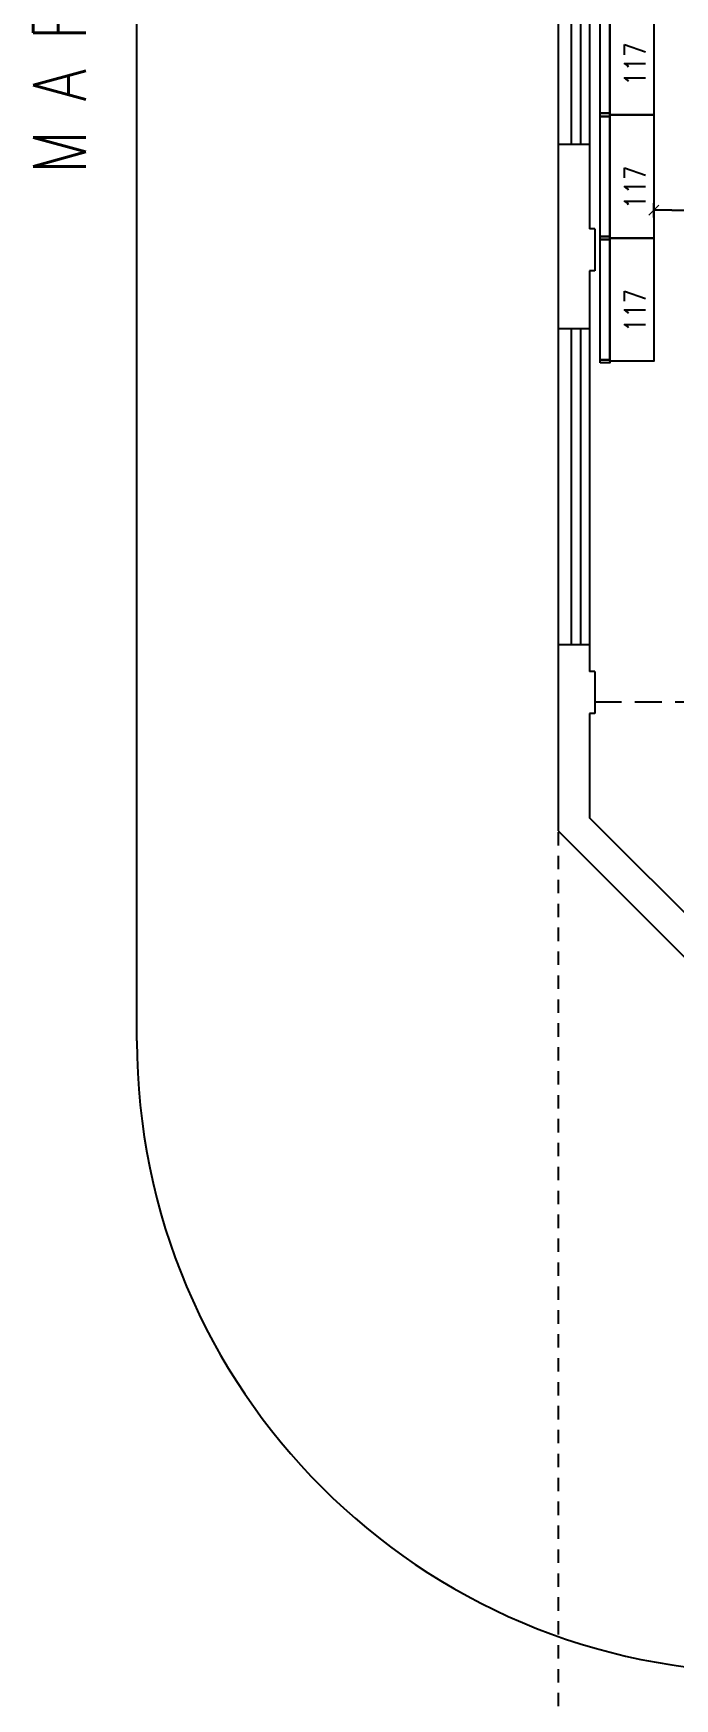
# Model space of a CAD drawing. Header units: millimetres. Extents: x -434 to 213, y 66 to 172.
# Drawn here: x -213.54 to -207.44, y 75.7 to 91.5 of the extents above; entities that cross this region are included whole.
import ezdxf

# ---------------------------------------------------------------- set-up
doc = ezdxf.new("R2010")
doc.units = ezdxf.units.MM
doc.linetypes.add('HIDDEN', pattern=[9.525, 6.35, -3.175])
for name, color, linetype in [('0_CARPINTERIA', 2, 'Continuous'), ('0_MUROS', 7, 'Continuous'), ('E_EQUIPAMIENTO', 1, 'Continuous'), ('E_GONDOLAS', 1, 'Continuous')]:
    doc.layers.add(name, color=color, linetype=linetype)
doc.styles.add('COTAS', font='ROMANS.shx', dxfattribs={"width": 0.8})
doc.styles.add('ROMANS', font='ROMANS.SHX', dxfattribs={"width": 0.8, "height": 0.2})

# ---------------------------------------------------------------- blocks, each defined once
blk = doc.blocks.new('COTA')
for p, q in [((-1, 0), (0, 0)), ((0, 0.4), (0, -0.4))]:
    blk.add_line(p, q)
at = {"const_width": 0.065}
blk.add_lwpolyline([(0.141, 0.141), (0.283, 0.283), (0, 0), (-0.141, -0.141), (-0.283, -0.283)], dxfattribs=at)

msp = doc.modelspace()

# ---------------------------------------------------------------- linework, layer by layer
at = {"layer": '0_CARPINTERIA', "color": 8}
for p, q in [((-208.429, 93.449), (-208.429, 90.449)), ((-208.341, 93.449), (-208.341, 90.449)), ((-208.429, 88.699), (-208.429, 85.699)), ((-208.341, 88.699), (-208.341, 85.699))]:
    msp.add_line(p, q, dxfattribs=at)
at = {"layer": '0_MUROS', "color": 8}
for p, q in [((-212.553, 81.942), (-212.553, 113.662)), ((-208.553, 93.449), (-208.553, 90.449)), ((-208.253, 93.449), (-208.253, 90.449)), ((-208.553, 90.449), (-208.553, 88.699)), ((-208.253, 90.449), (-208.553, 90.449)), ((-208.253, 90.449), (-208.253, 89.648)), ((-207.642, 89.839), (-207.642, 89.825)), ((-207.472, 89.825), (-205.562, 89.825)), ((-208.203, 89.648), (-208.253, 89.648)), ((-208.203, 89.648), (-208.203, 89.248)), ((-208.253, 89.248), (-208.253, 88.699)), ((-208.203, 89.248), (-208.253, 89.248)), ((-208.253, 88.699), (-208.553, 88.699)), ((-208.553, 88.699), (-208.553, 85.699)), ((-208.253, 88.699), (-208.253, 85.699)), ((-208.553, 85.699), (-208.553, 83.935)), ((-208.253, 85.699), (-208.553, 85.699)), ((-208.253, 85.699), (-208.253, 85.448)), ((-208.203, 85.448), (-208.253, 85.448)), ((-208.203, 85.448), (-208.203, 85.048)), ((-208.253, 85.048), (-208.253, 84.059)), ((-208.203, 85.048), (-208.253, 85.048)), ((-204.479, 80.286), (-208.253, 84.059)), ((-208.553, 83.935), (-204.566, 79.948))]:
    msp.add_line(p, q, dxfattribs=at)
at = {"layer": '0_MUROS', "color": 8, "linetype": 'HIDDEN', "ltscale": 0.02}
msp.add_line((-208.553, 83.923), (-208.553, 71.506), dxfattribs=at)
at = {"layer": '0_MUROS', "color": 8}
msp.add_arc((-206.559, 81.942), 5.994, 180, 270, dxfattribs=at)
at = {"layer": 'E_EQUIPAMIENTO', "color": 8, "linetype": 'HIDDEN', "ltscale": 0.04}
msp.add_line((-208.203, 85.158), (-204.453, 85.158), dxfattribs=at)
at = {"layer": 'E_GONDOLAS', "color": 8}
for points in [[(-208.152, 90.746), (-208.152, 91.886), (-208.062, 91.886), (-208.062, 90.746)], [(-208.062, 90.731), (-208.062, 91.901), (-207.642, 91.901), (-207.642, 90.731)], [(-208.152, 90.716), (-208.152, 90.746), (-208.062, 90.746), (-208.062, 90.716)], [(-208.152, 90.716), (-208.152, 90.746), (-208.062, 90.746), (-208.062, 90.716)], [(-208.152, 89.576), (-208.152, 90.716), (-208.062, 90.716), (-208.062, 89.576)], [(-208.062, 89.561), (-208.062, 90.731), (-207.642, 90.731), (-207.642, 89.561)], [(-208.152, 89.546), (-208.152, 89.576), (-208.062, 89.576), (-208.062, 89.546)], [(-208.152, 89.546), (-208.152, 89.576), (-208.062, 89.576), (-208.062, 89.546)], [(-208.152, 88.406), (-208.152, 89.546), (-208.062, 89.546), (-208.062, 88.406)], [(-208.062, 88.391), (-208.062, 89.561), (-207.642, 89.561), (-207.642, 88.391)], [(-208.152, 88.376), (-208.152, 88.406), (-208.062, 88.406), (-208.062, 88.376)]]:
    msp.add_lwpolyline(points, close=True, dxfattribs=at)

# ---------------------------------------------------------------- block references
at = {"layer": '0_MUROS', "color": 8, "xscale": 0.17, "yscale": 0.17, "zscale": 0.17, "rotation": 180}
msp.add_blockref('COTA', (-207.642, 89.825), dxfattribs=at)

# ---------------------------------------------------------------- texts
at = {"layer": '0_MUROS', "color": 8, "width": 0.8}
for s, height, style, p in [('M A R C E L I N O  L O P E Z', 0.5, 'ROMANS', (-213.038, 90.172)), ('117', 0.2, 'COTAS', (-207.723, 91.006)), ('117', 0.2, 'COTAS', (-207.723, 89.836)), ('117', 0.2, 'COTAS', (-207.723, 88.666))]:
    msp.add_text(s, height=height, rotation=90, dxfattribs=dict(at, style=style)).set_placement(p)

doc.saveas('drawing.dxf')
